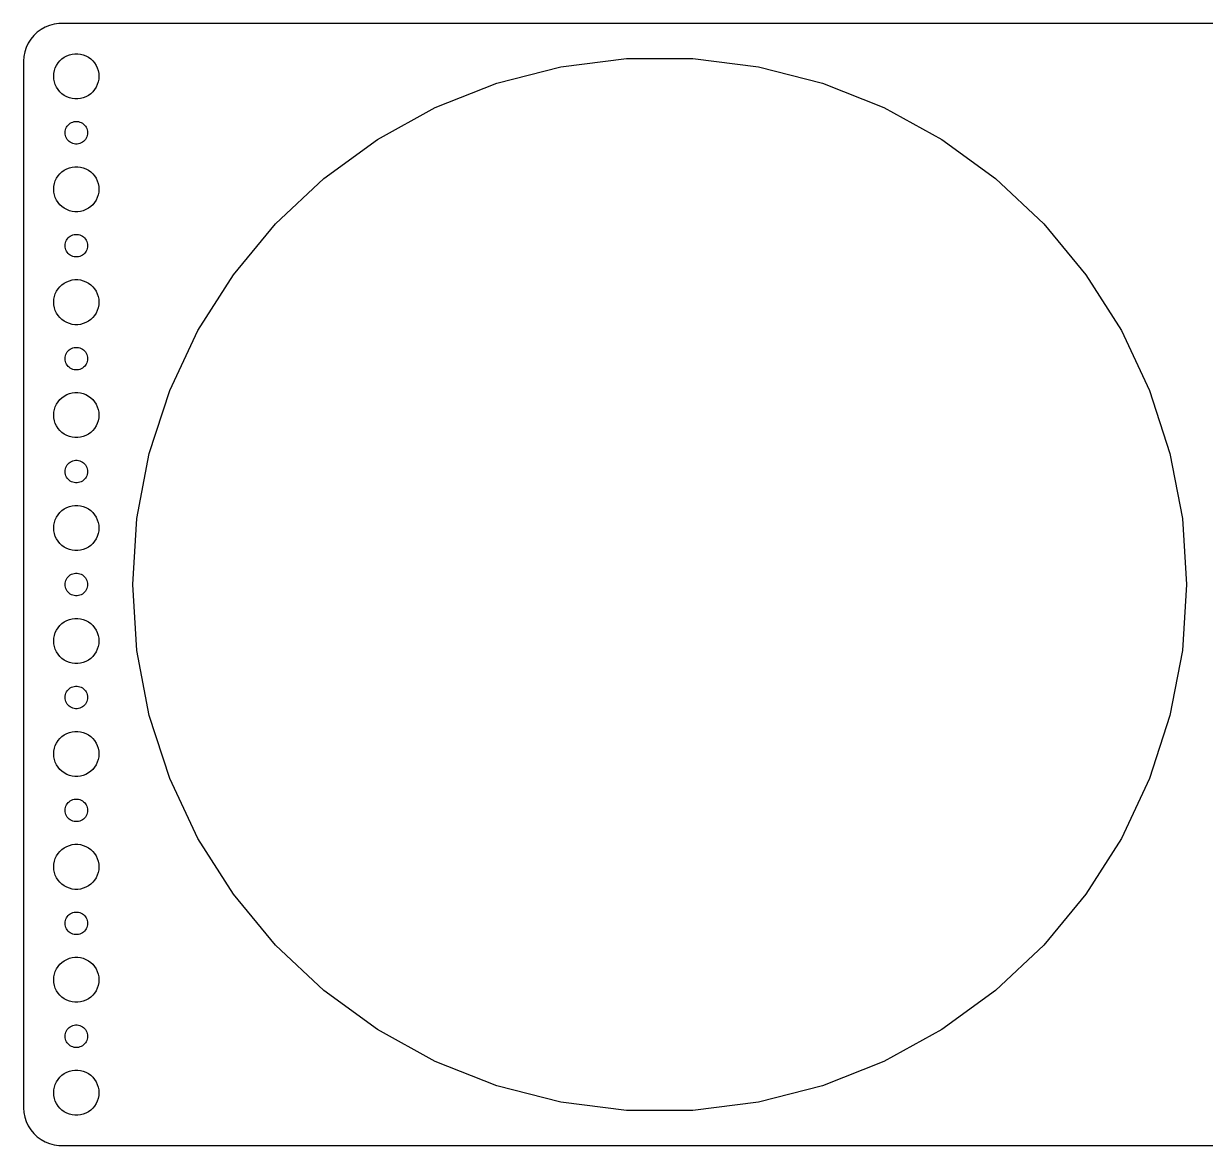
# Model space of a CAD drawing. Header units: metres. Extents: x -157 to 157, y -74 to 74.
# Drawn here: x -157 to 0, y -74.5 to 74.5 of the extents above; entities that cross this region are included whole.
import ezdxf

# ---------------------------------------------------------------- set-up
doc = ezdxf.new("R2010")
doc.units = ezdxf.units.M

msp = doc.modelspace()

# ---------------------------------------------------------------- linework, layer by layer
for p, q in [((-154.129, 74.0241), (-154.679, 73.7216)), ((-153.545, 74.2553), (-154.129, 74.0241)), ((-152.937, 74.4114), (-153.545, 74.2553)), ((-152.314, 74.4901), (-152.937, 74.4114)), ((152.314, 74.4901), (-152.314, 74.4901)), ((-156.045, 72.4389), (-156.382, 71.9088)), ((-155.645, 72.9227), (-156.045, 72.4389)), ((-155.187, 73.3526), (-155.645, 72.9227)), ((-154.679, 73.7216), (-155.187, 73.3526)), ((-156.843, 70.7434), (-156.961, 70.1267)), ((-156.649, 71.3406), (-156.843, 70.7434)), ((-156.382, 71.9088), (-156.649, 71.3406)), ((-156.961, 70.1267), (-157, 69.5)), ((-157, 69.5), (-157, -69.5)), ((-152.629, 68.9453), (-152.427, 69.2634)), ((-152.427, 69.2634), (-152.187, 69.5536)), ((-152.187, 69.5536), (-151.912, 69.8115)), ((-151.912, 69.8115), (-151.607, 70.033)), ((-151.607, 70.033), (-151.277, 70.2145)), ((-151.277, 70.2145), (-150.927, 70.3532)), ((-150.927, 70.3532), (-150.562, 70.4469)), ((-150.562, 70.4469), (-150.188, 70.4941)), ((-150.188, 70.4941), (-149.812, 70.4941)), ((-149.812, 70.4941), (-149.438, 70.4469)), ((-149.438, 70.4469), (-149.073, 70.3532)), ((-149.073, 70.3532), (-148.723, 70.2145)), ((-148.723, 70.2145), (-148.393, 70.033)), ((-148.393, 70.033), (-148.088, 69.8115)), ((-148.088, 69.8115), (-147.813, 69.5536)), ((-147.813, 69.5536), (-147.573, 69.2634)), ((-147.573, 69.2634), (-147.371, 68.9453)), ((-85.6167, 68.7601), (-76.8953, 69.8619)), ((-76.8953, 69.8619), (-68.1047, 69.8619)), ((-68.1047, 69.8619), (-59.3833, 68.7601)), ((-153, 67.5), (-152.976, 67.876)), ((-152.976, 67.876), (-152.906, 68.2461)), ((-152.906, 68.2461), (-152.789, 68.6044)), ((-152.789, 68.6044), (-152.629, 68.9453)), ((-147.371, 68.9453), (-147.211, 68.6044)), ((-147.211, 68.6044), (-147.094, 68.2461)), ((-147.094, 68.2461), (-147.024, 67.876)), ((-147.024, 67.876), (-147, 67.5)), ((-94.1312, 66.574), (-85.6167, 68.7601)), ((-59.3833, 68.7601), (-50.8688, 66.574)), ((-152.976, 67.124), (-153, 67.5)), ((-152.906, 66.7539), (-152.976, 67.124)), ((-152.789, 66.3956), (-152.906, 66.7539)), ((-152.629, 66.0547), (-152.789, 66.3956)), ((-152.427, 65.7366), (-152.629, 66.0547)), ((-147.371, 66.0547), (-147.573, 65.7366)), ((-147.211, 66.3956), (-147.371, 66.0547)), ((-147.094, 66.7539), (-147.211, 66.3956)), ((-147.024, 67.124), (-147.094, 66.7539)), ((-147, 67.5), (-147.024, 67.124)), ((-102.305, 63.3379), (-94.1312, 66.574)), ((-50.8688, 66.574), (-42.6954, 63.3379)), ((-152.187, 65.4464), (-152.427, 65.7366)), ((-151.912, 65.1885), (-152.187, 65.4464)), ((-151.607, 64.967), (-151.912, 65.1885)), ((-151.277, 64.7855), (-151.607, 64.967)), ((-150.927, 64.6468), (-151.277, 64.7855)), ((-150.562, 64.5531), (-150.927, 64.6468)), ((-150.188, 64.5059), (-150.562, 64.5531)), ((-149.812, 64.5059), (-150.188, 64.5059)), ((-149.438, 64.5531), (-149.812, 64.5059)), ((-149.073, 64.6468), (-149.438, 64.5531)), ((-148.723, 64.7855), (-149.073, 64.6468)), ((-148.393, 64.967), (-148.723, 64.7855)), ((-148.088, 65.1885), (-148.393, 64.967)), ((-147.813, 65.4464), (-148.088, 65.1885)), ((-147.573, 65.7366), (-147.813, 65.4464)), ((-110.008, 59.103), (-102.305, 63.3379)), ((-42.6954, 63.3379), (-34.9921, 59.103)), ((-150.956, 61.1558), (-150.804, 61.2665)), ((-150.804, 61.2665), (-150.639, 61.3572)), ((-150.639, 61.3572), (-150.464, 61.4266)), ((-150.464, 61.4266), (-150.281, 61.4734)), ((-150.281, 61.4734), (-150.094, 61.497)), ((-150.094, 61.497), (-149.906, 61.497)), ((-149.906, 61.497), (-149.719, 61.4734)), ((-149.719, 61.4734), (-149.536, 61.4266)), ((-149.536, 61.4266), (-149.361, 61.3572)), ((-149.361, 61.3572), (-149.196, 61.2665)), ((-149.196, 61.2665), (-149.044, 61.1558)), ((-151.5, 60), (-151.488, 60.188)), ((-151.488, 59.812), (-151.5, 60)), ((-151.488, 60.188), (-151.453, 60.373)), ((-151.453, 59.627), (-151.488, 59.812)), ((-151.453, 60.373), (-151.395, 60.5522)), ((-151.395, 60.5522), (-151.314, 60.7226)), ((-151.314, 60.7226), (-151.214, 60.8817)), ((-151.214, 60.8817), (-151.093, 61.0268)), ((-151.093, 61.0268), (-150.956, 61.1558)), ((-149.044, 61.1558), (-148.907, 61.0268)), ((-148.907, 61.0268), (-148.786, 60.8817)), ((-148.786, 60.8817), (-148.686, 60.7226)), ((-148.686, 60.7226), (-148.605, 60.5522)), ((-148.605, 60.5522), (-148.547, 60.373)), ((-148.547, 60.373), (-148.512, 60.188)), ((-148.512, 59.812), (-148.547, 59.627)), ((-148.512, 60.188), (-148.5, 60)), ((-148.5, 60), (-148.512, 59.812)), ((-151.395, 59.4478), (-151.453, 59.627)), ((-151.314, 59.2774), (-151.395, 59.4478)), ((-151.214, 59.1183), (-151.314, 59.2774)), ((-151.093, 58.9732), (-151.214, 59.1183)), ((-150.956, 58.8442), (-151.093, 58.9732)), ((-150.804, 58.7335), (-150.956, 58.8442)), ((-150.639, 58.6428), (-150.804, 58.7335)), ((-150.464, 58.5734), (-150.639, 58.6428)), ((-150.281, 58.5266), (-150.464, 58.5734)), ((-150.094, 58.503), (-150.281, 58.5266)), ((-149.906, 58.503), (-150.094, 58.503)), ((-149.719, 58.5266), (-149.906, 58.503)), ((-149.536, 58.5734), (-149.719, 58.5266)), ((-149.361, 58.6428), (-149.536, 58.5734)), ((-149.196, 58.7335), (-149.361, 58.6428)), ((-149.044, 58.8442), (-149.196, 58.7335)), ((-148.907, 58.9732), (-149.044, 58.8442)), ((-148.786, 59.1183), (-148.907, 58.9732)), ((-148.686, 59.2774), (-148.786, 59.1183)), ((-148.605, 59.4478), (-148.686, 59.2774)), ((-148.547, 59.627), (-148.605, 59.4478)), ((-117.12, 53.9359), (-110.008, 59.103)), ((-34.9921, 59.103), (-27.8803, 53.9359)), ((-151.912, 54.8115), (-151.607, 55.033)), ((-151.607, 55.033), (-151.277, 55.2145)), ((-151.277, 55.2145), (-150.927, 55.3532)), ((-150.927, 55.3532), (-150.562, 55.4469)), ((-150.562, 55.4469), (-150.188, 55.4941)), ((-150.188, 55.4941), (-149.812, 55.4941)), ((-149.812, 55.4941), (-149.438, 55.4469)), ((-149.438, 55.4469), (-149.073, 55.3532)), ((-149.073, 55.3532), (-148.723, 55.2145)), ((-148.723, 55.2145), (-148.393, 55.033)), ((-148.393, 55.033), (-148.088, 54.8115)), ((-152.906, 53.2461), (-152.789, 53.6044)), ((-152.789, 53.6044), (-152.629, 53.9453)), ((-152.629, 53.9453), (-152.427, 54.2634)), ((-152.427, 54.2634), (-152.187, 54.5536)), ((-152.187, 54.5536), (-151.912, 54.8115)), ((-148.088, 54.8115), (-147.813, 54.5536)), ((-147.813, 54.5536), (-147.573, 54.2634)), ((-147.573, 54.2634), (-147.371, 53.9453)), ((-147.371, 53.9453), (-147.211, 53.6044)), ((-147.211, 53.6044), (-147.094, 53.2461)), ((-123.528, 47.9183), (-117.12, 53.9359)), ((-27.8803, 53.9359), (-21.4722, 47.9183)), ((-153, 52.5), (-152.976, 52.876)), ((-152.976, 52.124), (-153, 52.5)), ((-152.976, 52.876), (-152.906, 53.2461)), ((-152.906, 51.7539), (-152.976, 52.124)), ((-147.094, 53.2461), (-147.024, 52.876)), ((-147.024, 52.124), (-147.094, 51.7539)), ((-147.024, 52.876), (-147, 52.5)), ((-147, 52.5), (-147.024, 52.124)), ((-152.789, 51.3956), (-152.906, 51.7539)), ((-152.629, 51.0547), (-152.789, 51.3956)), ((-152.427, 50.7366), (-152.629, 51.0547)), ((-152.187, 50.4464), (-152.427, 50.7366)), ((-151.912, 50.1885), (-152.187, 50.4464)), ((-147.813, 50.4464), (-148.088, 50.1885)), ((-147.573, 50.7366), (-147.813, 50.4464)), ((-147.371, 51.0547), (-147.573, 50.7366)), ((-147.211, 51.3956), (-147.371, 51.0547)), ((-147.094, 51.7539), (-147.211, 51.3956)), ((-151.607, 49.967), (-151.912, 50.1885)), ((-151.277, 49.7855), (-151.607, 49.967)), ((-150.927, 49.6468), (-151.277, 49.7855)), ((-150.562, 49.5531), (-150.927, 49.6468)), ((-150.188, 49.5059), (-150.562, 49.5531)), ((-149.812, 49.5059), (-150.188, 49.5059)), ((-149.438, 49.5531), (-149.812, 49.5059)), ((-149.073, 49.6468), (-149.438, 49.5531)), ((-148.723, 49.7855), (-149.073, 49.6468)), ((-148.393, 49.967), (-148.723, 49.7855)), ((-148.088, 50.1885), (-148.393, 49.967)), ((-129.131, 41.145), (-123.528, 47.9183)), ((-21.4722, 47.9183), (-15.8688, 41.145)), ((-151.453, 45.373), (-151.395, 45.5522)), ((-151.395, 45.5522), (-151.314, 45.7226)), ((-151.314, 45.7226), (-151.214, 45.8817)), ((-151.214, 45.8817), (-151.093, 46.0268)), ((-151.093, 46.0268), (-150.956, 46.1558)), ((-150.956, 46.1558), (-150.804, 46.2665)), ((-150.804, 46.2665), (-150.639, 46.3572)), ((-150.639, 46.3572), (-150.464, 46.4266)), ((-150.464, 46.4266), (-150.281, 46.4734)), ((-150.281, 46.4734), (-150.094, 46.497)), ((-150.094, 46.497), (-149.906, 46.497)), ((-149.906, 46.497), (-149.719, 46.4734)), ((-149.719, 46.4734), (-149.536, 46.4266)), ((-149.536, 46.4266), (-149.361, 46.3572)), ((-149.361, 46.3572), (-149.196, 46.2665)), ((-149.196, 46.2665), (-149.044, 46.1558)), ((-149.044, 46.1558), (-148.907, 46.0268)), ((-148.907, 46.0268), (-148.786, 45.8817)), ((-148.786, 45.8817), (-148.686, 45.7226)), ((-148.686, 45.7226), (-148.605, 45.5522)), ((-148.605, 45.5522), (-148.547, 45.373)), ((-151.5, 45), (-151.488, 45.188)), ((-151.488, 44.812), (-151.5, 45)), ((-151.488, 45.188), (-151.453, 45.373)), ((-151.453, 44.627), (-151.488, 44.812)), ((-151.395, 44.4478), (-151.453, 44.627)), ((-151.314, 44.2774), (-151.395, 44.4478)), ((-151.214, 44.1183), (-151.314, 44.2774)), ((-151.093, 43.9732), (-151.214, 44.1183)), ((-150.956, 43.8442), (-151.093, 43.9732)), ((-148.907, 43.9732), (-149.044, 43.8442)), ((-148.786, 44.1183), (-148.907, 43.9732)), ((-148.686, 44.2774), (-148.786, 44.1183)), ((-148.605, 44.4478), (-148.686, 44.2774)), ((-148.547, 44.627), (-148.605, 44.4478)), ((-148.547, 45.373), (-148.512, 45.188)), ((-148.512, 44.812), (-148.547, 44.627)), ((-148.512, 45.188), (-148.5, 45)), ((-148.5, 45), (-148.512, 44.812)), ((-150.804, 43.7335), (-150.956, 43.8442)), ((-150.639, 43.6428), (-150.804, 43.7335)), ((-150.464, 43.5734), (-150.639, 43.6428)), ((-150.281, 43.5266), (-150.464, 43.5734)), ((-150.094, 43.503), (-150.281, 43.5266)), ((-149.906, 43.503), (-150.094, 43.503)), ((-149.719, 43.5266), (-149.906, 43.503)), ((-149.536, 43.5734), (-149.719, 43.5266)), ((-149.361, 43.6428), (-149.536, 43.5734)), ((-149.196, 43.7335), (-149.361, 43.6428)), ((-149.044, 43.8442), (-149.196, 43.7335)), ((-133.841, 33.7227), (-129.131, 41.145)), ((-15.8688, 41.145), (-11.1585, 33.7227)), ((-152.629, 38.9453), (-152.427, 39.2634)), ((-152.427, 39.2634), (-152.187, 39.5536)), ((-152.187, 39.5536), (-151.912, 39.8115)), ((-151.912, 39.8115), (-151.607, 40.033)), ((-151.607, 40.033), (-151.277, 40.2145)), ((-151.277, 40.2145), (-150.927, 40.3532)), ((-150.927, 40.3532), (-150.562, 40.4469)), ((-150.562, 40.4469), (-150.188, 40.4941)), ((-150.188, 40.4941), (-149.812, 40.4941)), ((-149.812, 40.4941), (-149.438, 40.4469)), ((-149.438, 40.4469), (-149.073, 40.3532)), ((-149.073, 40.3532), (-148.723, 40.2145)), ((-148.723, 40.2145), (-148.393, 40.033)), ((-148.393, 40.033), (-148.088, 39.8115)), ((-148.088, 39.8115), (-147.813, 39.5536)), ((-147.813, 39.5536), (-147.573, 39.2634)), ((-147.573, 39.2634), (-147.371, 38.9453)), ((-153, 37.5), (-152.976, 37.876)), ((-152.976, 37.876), (-152.906, 38.2461)), ((-152.906, 38.2461), (-152.789, 38.6044)), ((-152.789, 38.6044), (-152.629, 38.9453)), ((-147.371, 38.9453), (-147.211, 38.6044)), ((-147.211, 38.6044), (-147.094, 38.2461)), ((-147.094, 38.2461), (-147.024, 37.876)), ((-147.024, 37.876), (-147, 37.5)), ((-152.976, 37.124), (-153, 37.5)), ((-152.906, 36.7539), (-152.976, 37.124)), ((-152.789, 36.3956), (-152.906, 36.7539)), ((-152.629, 36.0547), (-152.789, 36.3956)), ((-147.211, 36.3956), (-147.371, 36.0547)), ((-147.094, 36.7539), (-147.211, 36.3956)), ((-147.024, 37.124), (-147.094, 36.7539)), ((-147, 37.5), (-147.024, 37.124)), ((-152.427, 35.7366), (-152.629, 36.0547)), ((-152.187, 35.4464), (-152.427, 35.7366)), ((-151.912, 35.1885), (-152.187, 35.4464)), ((-151.607, 34.967), (-151.912, 35.1885)), ((-151.277, 34.7855), (-151.607, 34.967)), ((-150.927, 34.6468), (-151.277, 34.7855)), ((-150.562, 34.5531), (-150.927, 34.6468)), ((-150.188, 34.5059), (-150.562, 34.5531)), ((-149.438, 34.5531), (-149.812, 34.5059)), ((-149.073, 34.6468), (-149.438, 34.5531)), ((-148.723, 34.7855), (-149.073, 34.6468)), ((-148.393, 34.967), (-148.723, 34.7855)), ((-148.088, 35.1885), (-148.393, 34.967)), ((-147.813, 35.4464), (-148.088, 35.1885)), ((-147.573, 35.7366), (-147.813, 35.4464)), ((-147.371, 36.0547), (-147.573, 35.7366)), ((-149.812, 34.5059), (-150.188, 34.5059)), ((-137.584, 25.7687), (-133.841, 33.7227)), ((-11.1585, 33.7227), (-7.41563, 25.7687)), ((-150.639, 31.3572), (-150.464, 31.4266)), ((-150.464, 31.4266), (-150.281, 31.4734)), ((-150.281, 31.4734), (-150.094, 31.497)), ((-150.094, 31.497), (-149.906, 31.497)), ((-149.906, 31.497), (-149.719, 31.4734)), ((-149.719, 31.4734), (-149.536, 31.4266)), ((-149.536, 31.4266), (-149.361, 31.3572)), ((-151.5, 30), (-151.488, 30.188)), ((-151.488, 29.812), (-151.5, 30)), ((-151.488, 30.188), (-151.453, 30.373)), ((-151.453, 30.373), (-151.395, 30.5522)), ((-151.395, 30.5522), (-151.314, 30.7226)), ((-151.314, 30.7226), (-151.214, 30.8817)), ((-151.214, 30.8817), (-151.093, 31.0268)), ((-151.093, 31.0268), (-150.956, 31.1558)), ((-150.956, 31.1558), (-150.804, 31.2665)), ((-150.804, 31.2665), (-150.639, 31.3572)), ((-149.361, 31.3572), (-149.196, 31.2665)), ((-149.196, 31.2665), (-149.044, 31.1558)), ((-149.044, 31.1558), (-148.907, 31.0268)), ((-148.907, 31.0268), (-148.786, 30.8817)), ((-148.786, 30.8817), (-148.686, 30.7226)), ((-148.686, 30.7226), (-148.605, 30.5522)), ((-148.605, 30.5522), (-148.547, 30.373)), ((-148.547, 30.373), (-148.512, 30.188)), ((-148.512, 30.188), (-148.5, 30)), ((-148.5, 30), (-148.512, 29.812)), ((-151.453, 29.627), (-151.488, 29.812)), ((-151.395, 29.4478), (-151.453, 29.627)), ((-151.314, 29.2774), (-151.395, 29.4478)), ((-151.214, 29.1183), (-151.314, 29.2774)), ((-151.093, 28.9732), (-151.214, 29.1183)), ((-150.956, 28.8442), (-151.093, 28.9732)), ((-150.804, 28.7335), (-150.956, 28.8442)), ((-150.639, 28.6427), (-150.804, 28.7335)), ((-150.464, 28.5734), (-150.639, 28.6427)), ((-150.281, 28.5266), (-150.464, 28.5734)), ((-150.094, 28.503), (-150.281, 28.5266)), ((-149.906, 28.503), (-150.094, 28.503)), ((-149.719, 28.5266), (-149.906, 28.503)), ((-149.536, 28.5734), (-149.719, 28.5266)), ((-149.361, 28.6427), (-149.536, 28.5734)), ((-149.196, 28.7335), (-149.361, 28.6427)), ((-149.044, 28.8442), (-149.196, 28.7335)), ((-148.907, 28.9732), (-149.044, 28.8442)), ((-148.786, 29.1183), (-148.907, 28.9732)), ((-148.686, 29.2774), (-148.786, 29.1183)), ((-148.605, 29.4478), (-148.686, 29.2774)), ((-148.547, 29.627), (-148.605, 29.4478)), ((-148.512, 29.812), (-148.547, 29.627)), ((-151.607, 25.033), (-151.277, 25.2145)), ((-151.277, 25.2145), (-150.927, 25.3532)), ((-150.927, 25.3532), (-150.562, 25.4469)), ((-150.562, 25.4469), (-150.188, 25.4941)), ((-150.188, 25.4941), (-149.812, 25.4941)), ((-149.812, 25.4941), (-149.438, 25.4469)), ((-149.438, 25.4469), (-149.073, 25.3532)), ((-149.073, 25.3532), (-148.723, 25.2145)), ((-148.723, 25.2145), (-148.393, 25.033)), ((-140.301, 17.4083), (-137.584, 25.7687)), ((-7.41563, 25.7687), (-4.69917, 17.4083)), ((-152.906, 23.2461), (-152.789, 23.6044)), ((-152.789, 23.6044), (-152.629, 23.9453)), ((-152.629, 23.9453), (-152.427, 24.2634)), ((-152.427, 24.2634), (-152.187, 24.5536)), ((-152.187, 24.5536), (-151.912, 24.8115)), ((-151.912, 24.8115), (-151.607, 25.033)), ((-148.393, 25.033), (-148.088, 24.8115)), ((-148.088, 24.8115), (-147.813, 24.5536)), ((-147.813, 24.5536), (-147.573, 24.2634)), ((-147.573, 24.2634), (-147.371, 23.9453)), ((-147.371, 23.9453), (-147.211, 23.6044)), ((-147.211, 23.6044), (-147.094, 23.2461)), ((-153, 22.5), (-152.976, 22.876)), ((-152.976, 22.124), (-153, 22.5)), ((-152.976, 22.876), (-152.906, 23.2461)), ((-152.906, 21.7539), (-152.976, 22.124)), ((-147.094, 23.2461), (-147.024, 22.876)), ((-147.024, 22.124), (-147.094, 21.7539)), ((-147.024, 22.876), (-147, 22.5)), ((-147, 22.5), (-147.024, 22.124)), ((-152.789, 21.3956), (-152.906, 21.7539)), ((-152.629, 21.0547), (-152.789, 21.3956)), ((-152.427, 20.7366), (-152.629, 21.0547)), ((-152.187, 20.4464), (-152.427, 20.7366)), ((-151.912, 20.1884), (-152.187, 20.4464)), ((-147.813, 20.4464), (-148.088, 20.1884)), ((-147.573, 20.7366), (-147.813, 20.4464)), ((-147.371, 21.0547), (-147.573, 20.7366)), ((-147.211, 21.3956), (-147.371, 21.0547)), ((-147.094, 21.7539), (-147.211, 21.3956)), ((-151.607, 19.967), (-151.912, 20.1884)), ((-151.277, 19.7855), (-151.607, 19.967)), ((-150.927, 19.6468), (-151.277, 19.7855)), ((-150.562, 19.5531), (-150.927, 19.6468)), ((-150.188, 19.5059), (-150.562, 19.5531)), ((-149.812, 19.5059), (-150.188, 19.5059)), ((-149.438, 19.5531), (-149.812, 19.5059)), ((-149.073, 19.6468), (-149.438, 19.5531)), ((-148.723, 19.7855), (-149.073, 19.6468)), ((-148.393, 19.967), (-148.723, 19.7855)), ((-148.088, 20.1884), (-148.393, 19.967)), ((-141.948, 8.77332), (-140.301, 17.4083)), ((-4.69917, 17.4083), (-3.05196, 8.77332)), ((-151.395, 15.5522), (-151.314, 15.7226)), ((-151.314, 15.7226), (-151.214, 15.8817)), ((-151.214, 15.8817), (-151.093, 16.0268)), ((-151.093, 16.0268), (-150.956, 16.1558)), ((-150.956, 16.1558), (-150.804, 16.2665)), ((-150.804, 16.2665), (-150.639, 16.3572)), ((-150.639, 16.3572), (-150.464, 16.4266)), ((-150.464, 16.4266), (-150.281, 16.4734)), ((-150.281, 16.4734), (-150.094, 16.497)), ((-150.094, 16.497), (-149.906, 16.497)), ((-149.906, 16.497), (-149.719, 16.4734)), ((-149.719, 16.4734), (-149.536, 16.4266)), ((-149.536, 16.4266), (-149.361, 16.3572)), ((-149.361, 16.3572), (-149.196, 16.2665)), ((-149.196, 16.2665), (-149.044, 16.1558)), ((-149.044, 16.1558), (-148.907, 16.0268)), ((-148.907, 16.0268), (-148.786, 15.8817)), ((-148.786, 15.8817), (-148.686, 15.7226)), ((-148.686, 15.7226), (-148.605, 15.5522)), ((-151.5, 15), (-151.488, 15.188)), ((-151.488, 14.812), (-151.5, 15)), ((-151.488, 15.188), (-151.453, 15.373)), ((-151.453, 14.627), (-151.488, 14.812)), ((-151.453, 15.373), (-151.395, 15.5522)), ((-151.395, 14.4478), (-151.453, 14.627)), ((-151.314, 14.2774), (-151.395, 14.4478)), ((-151.214, 14.1183), (-151.314, 14.2774)), ((-148.686, 14.2774), (-148.786, 14.1183)), ((-148.605, 14.4478), (-148.686, 14.2774)), ((-148.605, 15.5522), (-148.547, 15.373)), ((-148.547, 14.627), (-148.605, 14.4478)), ((-148.547, 15.373), (-148.512, 15.188)), ((-148.512, 14.812), (-148.547, 14.627)), ((-148.512, 15.188), (-148.5, 15)), ((-148.5, 15), (-148.512, 14.812)), ((-151.093, 13.9732), (-151.214, 14.1183)), ((-150.956, 13.8442), (-151.093, 13.9732)), ((-150.804, 13.7335), (-150.956, 13.8442)), ((-150.639, 13.6427), (-150.804, 13.7335)), ((-150.464, 13.5734), (-150.639, 13.6427)), ((-150.281, 13.5266), (-150.464, 13.5734)), ((-150.094, 13.5029), (-150.281, 13.5266)), ((-149.906, 13.5029), (-150.094, 13.5029)), ((-149.719, 13.5266), (-149.906, 13.5029)), ((-149.536, 13.5734), (-149.719, 13.5266)), ((-149.361, 13.6427), (-149.536, 13.5734)), ((-149.196, 13.7335), (-149.361, 13.6427)), ((-149.044, 13.8442), (-149.196, 13.7335)), ((-148.907, 13.9732), (-149.044, 13.8442)), ((-148.786, 14.1183), (-148.907, 13.9732)), ((-152.427, 9.26335), (-152.187, 9.55363)), ((-152.187, 9.55363), (-151.912, 9.81154)), ((-151.912, 9.81154), (-151.607, 10.033)), ((-151.607, 10.033), (-151.277, 10.2145)), ((-151.277, 10.2145), (-150.927, 10.3532)), ((-150.927, 10.3532), (-150.562, 10.4469)), ((-150.562, 10.4469), (-150.188, 10.4941)), ((-150.188, 10.4941), (-149.812, 10.4941)), ((-149.812, 10.4941), (-149.438, 10.4469)), ((-149.438, 10.4469), (-149.073, 10.3532)), ((-149.073, 10.3532), (-148.723, 10.2145)), ((-148.723, 10.2145), (-148.393, 10.033)), ((-148.393, 10.033), (-148.088, 9.81154)), ((-148.088, 9.81154), (-147.813, 9.55363)), ((-147.813, 9.55363), (-147.573, 9.26335)), ((-153, 7.5), (-152.976, 7.87599)), ((-152.976, 7.87599), (-152.906, 8.24606)), ((-152.906, 8.24606), (-152.789, 8.60437)), ((-152.789, 8.60437), (-152.629, 8.94525)), ((-152.629, 8.94525), (-152.427, 9.26335)), ((-147.573, 9.26335), (-147.371, 8.94525)), ((-147.371, 8.94525), (-147.211, 8.60437)), ((-147.211, 8.60437), (-147.094, 8.24606)), ((-147.094, 8.24606), (-147.024, 7.87599)), ((-147.024, 7.87599), (-147, 7.5)), ((-142.5, 0), (-141.948, 8.77332)), ((-3.05196, 8.77332), (-2.5, 0)), ((-152.976, 7.12399), (-153, 7.5)), ((-152.906, 6.75392), (-152.976, 7.12399)), ((-152.789, 6.39561), (-152.906, 6.75392)), ((-152.629, 6.05473), (-152.789, 6.39561)), ((-147.211, 6.39561), (-147.371, 6.05473)), ((-147.094, 6.75392), (-147.211, 6.39561)), ((-147.024, 7.12399), (-147.094, 6.75392)), ((-147, 7.5), (-147.024, 7.12399)), ((-152.427, 5.73663), (-152.629, 6.05473)), ((-152.187, 5.44635), (-152.427, 5.73663)), ((-151.912, 5.18845), (-152.187, 5.44635)), ((-151.607, 4.96701), (-151.912, 5.18845)), ((-151.277, 4.78551), (-151.607, 4.96701)), ((-150.927, 4.64682), (-151.277, 4.78551)), ((-148.723, 4.78551), (-149.073, 4.64682)), ((-148.393, 4.96701), (-148.723, 4.78551)), ((-148.088, 5.18845), (-148.393, 4.96701)), ((-147.813, 5.44635), (-148.088, 5.18845)), ((-147.573, 5.73663), (-147.813, 5.44635)), ((-147.371, 6.05473), (-147.573, 5.73663)), ((-150.562, 4.55313), (-150.927, 4.64682)), ((-150.188, 4.50591), (-150.562, 4.55313)), ((-149.812, 4.50591), (-150.188, 4.50591)), ((-149.438, 4.55313), (-149.812, 4.50591)), ((-149.073, 4.64682), (-149.438, 4.55313)), ((-151.5, 0), (-151.488, 0.18799)), ((-151.488, -0.18799), (-151.5, 0)), ((-151.488, 0.18799), (-151.453, 0.37303)), ((-151.453, 0.37303), (-151.395, 0.55219)), ((-151.395, 0.55219), (-151.314, 0.72263)), ((-151.314, 0.72263), (-151.214, 0.88167)), ((-151.214, 0.88167), (-151.093, 1.02681)), ((-151.093, 1.02681), (-150.956, 1.15576)), ((-150.956, 1.15576), (-150.804, 1.26648)), ((-150.804, 1.26648), (-150.639, 1.35724)), ((-150.639, 1.35724), (-150.464, 1.42657)), ((-150.464, 1.42657), (-150.281, 1.47342)), ((-150.281, 1.47342), (-150.094, 1.49704)), ((-150.094, 1.49704), (-149.906, 1.49704)), ((-149.906, 1.49704), (-149.719, 1.47342)), ((-149.719, 1.47342), (-149.536, 1.42657)), ((-149.536, 1.42657), (-149.361, 1.35724)), ((-149.361, 1.35724), (-149.196, 1.26648)), ((-149.196, 1.26648), (-149.044, 1.15576)), ((-149.044, 1.15576), (-148.907, 1.02681)), ((-148.907, 1.02681), (-148.786, 0.88167)), ((-148.786, 0.88167), (-148.686, 0.72263)), ((-148.686, 0.72263), (-148.605, 0.55219)), ((-148.605, 0.55219), (-148.547, 0.37303)), ((-148.547, 0.37303), (-148.512, 0.18799)), ((-148.512, 0.18799), (-148.5, 0)), ((-148.5, 0), (-148.512, -0.18799)), ((-141.948, -8.77332), (-142.5, 0)), ((-2.5, 0), (-3.05196, -8.77332)), ((-151.453, -0.37303), (-151.488, -0.18799)), ((-151.395, -0.55219), (-151.453, -0.37303)), ((-151.314, -0.72263), (-151.395, -0.55219)), ((-151.214, -0.88167), (-151.314, -0.72263)), ((-151.093, -1.02681), (-151.214, -0.88167)), ((-150.956, -1.15576), (-151.093, -1.02681)), ((-150.804, -1.26648), (-150.956, -1.15576)), ((-150.639, -1.35724), (-150.804, -1.26648)), ((-150.464, -1.42657), (-150.639, -1.35724)), ((-150.281, -1.47342), (-150.464, -1.42657)), ((-150.094, -1.49704), (-150.281, -1.47342)), ((-149.906, -1.49704), (-150.094, -1.49704)), ((-149.719, -1.47342), (-149.906, -1.49704)), ((-149.536, -1.42657), (-149.719, -1.47342)), ((-149.361, -1.35724), (-149.536, -1.42657)), ((-149.196, -1.26648), (-149.361, -1.35724)), ((-149.044, -1.15576), (-149.196, -1.26648)), ((-148.907, -1.02681), (-149.044, -1.15576)), ((-148.786, -0.88167), (-148.907, -1.02681)), ((-148.686, -0.72263), (-148.786, -0.88167)), ((-148.605, -0.55219), (-148.686, -0.72263)), ((-148.547, -0.37303), (-148.605, -0.55219)), ((-148.512, -0.18799), (-148.547, -0.37303)), ((-151.277, -4.78551), (-150.927, -4.64682)), ((-150.927, -4.64682), (-150.562, -4.55313)), ((-150.562, -4.55313), (-150.188, -4.50591)), ((-150.188, -4.50591), (-149.812, -4.50591)), ((-149.812, -4.50591), (-149.438, -4.55313)), ((-149.438, -4.55313), (-149.073, -4.64682)), ((-149.073, -4.64682), (-148.723, -4.78551)), ((-152.789, -6.39561), (-152.629, -6.05473)), ((-152.629, -6.05473), (-152.427, -5.73663)), ((-152.427, -5.73663), (-152.187, -5.44635)), ((-152.187, -5.44635), (-151.912, -5.18845)), ((-151.912, -5.18845), (-151.607, -4.96701)), ((-151.607, -4.96701), (-151.277, -4.78551)), ((-148.723, -4.78551), (-148.393, -4.96701)), ((-148.393, -4.96701), (-148.088, -5.18845)), ((-148.088, -5.18845), (-147.813, -5.44635)), ((-147.813, -5.44635), (-147.573, -5.73663)), ((-147.573, -5.73663), (-147.371, -6.05473)), ((-147.371, -6.05473), (-147.211, -6.39561)), ((-153, -7.5), (-152.976, -7.12399)), ((-152.976, -7.87599), (-153, -7.5)), ((-152.976, -7.12399), (-152.906, -6.75392)), ((-152.906, -6.75392), (-152.789, -6.39561)), ((-147.211, -6.39561), (-147.094, -6.75392)), ((-147.094, -6.75392), (-147.024, -7.12399)), ((-147.024, -7.12399), (-147, -7.5)), ((-147, -7.5), (-147.024, -7.87599)), ((-152.906, -8.24606), (-152.976, -7.87599)), ((-152.789, -8.60437), (-152.906, -8.24606)), ((-152.629, -8.94525), (-152.789, -8.60437)), ((-152.427, -9.26335), (-152.629, -8.94525)), ((-152.187, -9.55363), (-152.427, -9.26335)), ((-147.573, -9.26335), (-147.813, -9.55363)), ((-147.371, -8.94525), (-147.573, -9.26335)), ((-147.211, -8.60437), (-147.371, -8.94525)), ((-147.094, -8.24606), (-147.211, -8.60437)), ((-147.024, -7.87599), (-147.094, -8.24606)), ((-140.301, -17.4083), (-141.948, -8.77332)), ((-3.05196, -8.77332), (-4.69917, -17.4083)), ((-151.912, -9.81154), (-152.187, -9.55363)), ((-151.607, -10.033), (-151.912, -9.81154)), ((-151.277, -10.2145), (-151.607, -10.033)), ((-150.927, -10.3532), (-151.277, -10.2145)), ((-150.562, -10.4469), (-150.927, -10.3532)), ((-150.188, -10.4941), (-150.562, -10.4469)), ((-149.812, -10.4941), (-150.188, -10.4941)), ((-149.438, -10.4469), (-149.812, -10.4941)), ((-149.073, -10.3532), (-149.438, -10.4469)), ((-148.723, -10.2145), (-149.073, -10.3532)), ((-148.393, -10.033), (-148.723, -10.2145)), ((-148.088, -9.81154), (-148.393, -10.033)), ((-147.813, -9.55363), (-148.088, -9.81154)), ((-151.314, -14.2774), (-151.214, -14.1183)), ((-151.214, -14.1183), (-151.093, -13.9732)), ((-151.093, -13.9732), (-150.956, -13.8442)), ((-150.956, -13.8442), (-150.804, -13.7335)), ((-150.804, -13.7335), (-150.639, -13.6427)), ((-150.639, -13.6427), (-150.464, -13.5734)), ((-150.464, -13.5734), (-150.281, -13.5266)), ((-150.281, -13.5266), (-150.094, -13.5029)), ((-150.094, -13.5029), (-149.906, -13.5029)), ((-149.906, -13.5029), (-149.719, -13.5266)), ((-149.719, -13.5266), (-149.536, -13.5734)), ((-149.536, -13.5734), (-149.361, -13.6427)), ((-149.361, -13.6427), (-149.196, -13.7335)), ((-149.196, -13.7335), (-149.044, -13.8442)), ((-149.044, -13.8442), (-148.907, -13.9732)), ((-148.907, -13.9732), (-148.786, -14.1183)), ((-148.786, -14.1183), (-148.686, -14.2774)), ((-151.5, -15), (-151.488, -14.812)), ((-151.488, -15.188), (-151.5, -15)), ((-151.488, -14.812), (-151.453, -14.627)), ((-151.453, -15.373), (-151.488, -15.188)), ((-151.453, -14.627), (-151.395, -14.4478)), ((-151.395, -15.5522), (-151.453, -15.373)), ((-151.395, -14.4478), (-151.314, -14.2774)), ((-151.314, -15.7226), (-151.395, -15.5522)), ((-148.686, -14.2774), (-148.605, -14.4478)), ((-148.605, -15.5522), (-148.686, -15.7226)), ((-148.605, -14.4478), (-148.547, -14.627)), ((-148.547, -15.373), (-148.605, -15.5522)), ((-148.547, -14.627), (-148.512, -14.812)), ((-148.512, -15.188), (-148.547, -15.373)), ((-148.512, -14.812), (-148.5, -15)), ((-148.5, -15), (-148.512, -15.188)), ((-151.214, -15.8817), (-151.314, -15.7226)), ((-151.093, -16.0268), (-151.214, -15.8817)), ((-150.956, -16.1558), (-151.093, -16.0268)), ((-150.804, -16.2665), (-150.956, -16.1558)), ((-150.639, -16.3572), (-150.804, -16.2665)), ((-150.464, -16.4266), (-150.639, -16.3572)), ((-150.281, -16.4734), (-150.464, -16.4266)), ((-150.094, -16.497), (-150.281, -16.4734)), ((-149.906, -16.497), (-150.094, -16.497)), ((-149.719, -16.4734), (-149.906, -16.497)), ((-149.536, -16.4266), (-149.719, -16.4734)), ((-149.361, -16.3572), (-149.536, -16.4266)), ((-149.196, -16.2665), (-149.361, -16.3572)), ((-149.044, -16.1558), (-149.196, -16.2665)), ((-148.907, -16.0268), (-149.044, -16.1558)), ((-148.786, -15.8817), (-148.907, -16.0268)), ((-148.686, -15.7226), (-148.786, -15.8817)), ((-137.584, -25.7687), (-140.301, -17.4083)), ((-4.69917, -17.4083), (-7.41563, -25.7687)), ((-152.187, -20.4464), (-151.912, -20.1884)), ((-151.912, -20.1884), (-151.607, -19.967)), ((-151.607, -19.967), (-151.277, -19.7855)), ((-151.277, -19.7855), (-150.927, -19.6468)), ((-150.927, -19.6468), (-150.562, -19.5531)), ((-150.562, -19.5531), (-150.188, -19.5059)), ((-150.188, -19.5059), (-149.812, -19.5059)), ((-149.812, -19.5059), (-149.438, -19.5531)), ((-149.438, -19.5531), (-149.073, -19.6468)), ((-149.073, -19.6468), (-148.723, -19.7855)), ((-148.723, -19.7855), (-148.393, -19.967)), ((-148.393, -19.967), (-148.088, -20.1884)), ((-148.088, -20.1884), (-147.813, -20.4464)), ((-152.976, -22.124), (-152.906, -21.7539)), ((-152.906, -21.7539), (-152.789, -21.3956)), ((-152.789, -21.3956), (-152.629, -21.0547)), ((-152.629, -21.0547), (-152.427, -20.7366)), ((-152.427, -20.7366), (-152.187, -20.4464)), ((-147.813, -20.4464), (-147.573, -20.7366)), ((-147.573, -20.7366), (-147.371, -21.0547)), ((-147.371, -21.0547), (-147.211, -21.3956)), ((-147.211, -21.3956), (-147.094, -21.7539)), ((-147.094, -21.7539), (-147.024, -22.124)), ((-153, -22.5), (-152.976, -22.124)), ((-152.976, -22.876), (-153, -22.5)), ((-152.906, -23.2461), (-152.976, -22.876)), ((-152.789, -23.6044), (-152.906, -23.2461)), ((-147.094, -23.2461), (-147.211, -23.6044)), ((-147.024, -22.876), (-147.094, -23.2461)), ((-147.024, -22.124), (-147, -22.5)), ((-147, -22.5), (-147.024, -22.876)), ((-152.629, -23.9453), (-152.789, -23.6044)), ((-152.427, -24.2634), (-152.629, -23.9453)), ((-152.187, -24.5536), (-152.427, -24.2634)), ((-151.912, -24.8115), (-152.187, -24.5536)), ((-151.607, -25.033), (-151.912, -24.8115)), ((-151.277, -25.2145), (-151.607, -25.033)), ((-148.393, -25.033), (-148.723, -25.2145)), ((-148.088, -24.8115), (-148.393, -25.033)), ((-147.813, -24.5536), (-148.088, -24.8115)), ((-147.573, -24.2634), (-147.813, -24.5536)), ((-147.371, -23.9453), (-147.573, -24.2634)), ((-147.211, -23.6044), (-147.371, -23.9453)), ((-150.927, -25.3532), (-151.277, -25.2145)), ((-150.562, -25.4469), (-150.927, -25.3532)), ((-150.188, -25.4941), (-150.562, -25.4469)), ((-149.812, -25.4941), (-150.188, -25.4941)), ((-149.438, -25.4469), (-149.812, -25.4941)), ((-149.073, -25.3532), (-149.438, -25.4469)), ((-148.723, -25.2145), (-149.073, -25.3532)), ((-133.841, -33.7227), (-137.584, -25.7687)), ((-7.41563, -25.7687), (-11.1585, -33.7227)), ((-151.5, -30), (-151.488, -29.812)), ((-151.488, -29.812), (-151.453, -29.627)), ((-151.453, -29.627), (-151.395, -29.4478)), ((-151.395, -29.4478), (-151.314, -29.2774)), ((-151.314, -29.2774), (-151.214, -29.1183)), ((-151.214, -29.1183), (-151.093, -28.9732)), ((-151.093, -28.9732), (-150.956, -28.8442)), ((-150.956, -28.8442), (-150.804, -28.7335)), ((-150.804, -28.7335), (-150.639, -28.6427)), ((-150.639, -28.6427), (-150.464, -28.5734)), ((-150.464, -28.5734), (-150.281, -28.5266)), ((-150.281, -28.5266), (-150.094, -28.503)), ((-150.094, -28.503), (-149.906, -28.503)), ((-149.906, -28.503), (-149.719, -28.5266)), ((-149.719, -28.5266), (-149.536, -28.5734)), ((-149.536, -28.5734), (-149.361, -28.6427)), ((-149.361, -28.6427), (-149.196, -28.7335)), ((-149.196, -28.7335), (-149.044, -28.8442)), ((-149.044, -28.8442), (-148.907, -28.9732)), ((-148.907, -28.9732), (-148.786, -29.1183)), ((-148.786, -29.1183), (-148.686, -29.2774)), ((-148.686, -29.2774), (-148.605, -29.4478)), ((-148.605, -29.4478), (-148.547, -29.627)), ((-148.547, -29.627), (-148.512, -29.812)), ((-148.512, -29.812), (-148.5, -30)), ((-151.488, -30.188), (-151.5, -30)), ((-151.453, -30.373), (-151.488, -30.188)), ((-151.395, -30.5522), (-151.453, -30.373)), ((-151.314, -30.7226), (-151.395, -30.5522)), ((-151.214, -30.8817), (-151.314, -30.7226)), ((-151.093, -31.0268), (-151.214, -30.8817)), ((-150.956, -31.1558), (-151.093, -31.0268)), ((-150.804, -31.2665), (-150.956, -31.1558)), ((-150.639, -31.3572), (-150.804, -31.2665)), ((-150.464, -31.4266), (-150.639, -31.3572)), ((-149.361, -31.3572), (-149.536, -31.4266)), ((-149.196, -31.2665), (-149.361, -31.3572)), ((-149.044, -31.1558), (-149.196, -31.2665)), ((-148.907, -31.0268), (-149.044, -31.1558)), ((-148.786, -30.8817), (-148.907, -31.0268)), ((-148.686, -30.7226), (-148.786, -30.8817)), ((-148.605, -30.5522), (-148.686, -30.7226)), ((-148.547, -30.373), (-148.605, -30.5522)), ((-148.512, -30.188), (-148.547, -30.373)), ((-148.5, -30), (-148.512, -30.188)), ((-150.281, -31.4734), (-150.464, -31.4266)), ((-150.094, -31.497), (-150.281, -31.4734)), ((-149.906, -31.497), (-150.094, -31.497)), ((-149.719, -31.4734), (-149.906, -31.497)), ((-149.536, -31.4266), (-149.719, -31.4734)), ((-150.562, -34.5531), (-150.188, -34.5059)), ((-150.188, -34.5059), (-149.812, -34.5059)), ((-149.812, -34.5059), (-149.438, -34.5531)), ((-129.131, -41.145), (-133.841, -33.7227)), ((-11.1585, -33.7227), (-15.8688, -41.145)), ((-152.789, -36.3956), (-152.629, -36.0547)), ((-152.629, -36.0547), (-152.427, -35.7366)), ((-152.427, -35.7366), (-152.187, -35.4464)), ((-152.187, -35.4464), (-151.912, -35.1885)), ((-151.912, -35.1885), (-151.607, -34.967)), ((-151.607, -34.967), (-151.277, -34.7855)), ((-151.277, -34.7855), (-150.927, -34.6468)), ((-150.927, -34.6468), (-150.562, -34.5531)), ((-149.438, -34.5531), (-149.073, -34.6468)), ((-149.073, -34.6468), (-148.723, -34.7855)), ((-148.723, -34.7855), (-148.393, -34.967)), ((-148.393, -34.967), (-148.088, -35.1885)), ((-148.088, -35.1885), (-147.813, -35.4464)), ((-147.813, -35.4464), (-147.573, -35.7366)), ((-147.573, -35.7366), (-147.371, -36.0547)), ((-147.371, -36.0547), (-147.211, -36.3956)), ((-153, -37.5), (-152.976, -37.124)), ((-152.976, -37.876), (-153, -37.5)), ((-152.976, -37.124), (-152.906, -36.7539)), ((-152.906, -36.7539), (-152.789, -36.3956)), ((-147.211, -36.3956), (-147.094, -36.7539)), ((-147.094, -36.7539), (-147.024, -37.124)), ((-147.024, -37.124), (-147, -37.5)), ((-147, -37.5), (-147.024, -37.876)), ((-152.906, -38.2461), (-152.976, -37.876)), ((-152.789, -38.6044), (-152.906, -38.2461)), ((-152.629, -38.9453), (-152.789, -38.6044)), ((-152.427, -39.2634), (-152.629, -38.9453)), ((-147.371, -38.9453), (-147.573, -39.2634)), ((-147.211, -38.6044), (-147.371, -38.9453)), ((-147.094, -38.2461), (-147.211, -38.6044)), ((-147.024, -37.876), (-147.094, -38.2461)), ((-152.187, -39.5536), (-152.427, -39.2634)), ((-151.912, -39.8115), (-152.187, -39.5536)), ((-151.607, -40.033), (-151.912, -39.8115)), ((-151.277, -40.2145), (-151.607, -40.033)), ((-150.927, -40.3532), (-151.277, -40.2145)), ((-150.562, -40.4469), (-150.927, -40.3532)), ((-150.188, -40.4941), (-150.562, -40.4469)), ((-149.812, -40.4941), (-150.188, -40.4941)), ((-149.438, -40.4469), (-149.812, -40.4941)), ((-149.073, -40.3532), (-149.438, -40.4469)), ((-148.723, -40.2145), (-149.073, -40.3532)), ((-148.393, -40.033), (-148.723, -40.2145)), ((-148.088, -39.8115), (-148.393, -40.033)), ((-147.813, -39.5536), (-148.088, -39.8115)), ((-147.573, -39.2634), (-147.813, -39.5536)), ((-123.528, -47.9183), (-129.131, -41.145)), ((-15.8688, -41.145), (-21.4722, -47.9183)), ((-151.093, -43.9732), (-150.956, -43.8442)), ((-150.956, -43.8442), (-150.804, -43.7335)), ((-150.804, -43.7335), (-150.639, -43.6428)), ((-150.639, -43.6428), (-150.464, -43.5734)), ((-150.464, -43.5734), (-150.281, -43.5266)), ((-150.281, -43.5266), (-150.094, -43.503)), ((-150.094, -43.503), (-149.906, -43.503)), ((-149.906, -43.503), (-149.719, -43.5266)), ((-149.719, -43.5266), (-149.536, -43.5734)), ((-149.536, -43.5734), (-149.361, -43.6428)), ((-149.361, -43.6428), (-149.196, -43.7335)), ((-149.196, -43.7335), (-149.044, -43.8442)), ((-149.044, -43.8442), (-148.907, -43.9732)), ((-151.5, -45), (-151.488, -44.812)), ((-151.488, -45.188), (-151.5, -45)), ((-151.488, -44.812), (-151.453, -44.627)), ((-151.453, -45.373), (-151.488, -45.188)), ((-151.453, -44.627), (-151.395, -44.4478)), ((-151.395, -45.5522), (-151.453, -45.373)), ((-151.395, -44.4478), (-151.314, -44.2774)), ((-151.314, -44.2774), (-151.214, -44.1183)), ((-151.214, -44.1183), (-151.093, -43.9732)), ((-148.907, -43.9732), (-148.786, -44.1183)), ((-148.786, -44.1183), (-148.686, -44.2774)), ((-148.686, -44.2774), (-148.605, -44.4478)), ((-148.605, -44.4478), (-148.547, -44.627)), ((-148.547, -45.373), (-148.605, -45.5522)), ((-148.547, -44.627), (-148.512, -44.812)), ((-148.512, -45.188), (-148.547, -45.373)), ((-148.512, -44.812), (-148.5, -45)), ((-148.5, -45), (-148.512, -45.188)), ((-151.314, -45.7226), (-151.395, -45.5522)), ((-151.214, -45.8817), (-151.314, -45.7226)), ((-151.093, -46.0268), (-151.214, -45.8817)), ((-150.956, -46.1558), (-151.093, -46.0268)), ((-150.804, -46.2665), (-150.956, -46.1558)), ((-150.639, -46.3572), (-150.804, -46.2665)), ((-150.464, -46.4266), (-150.639, -46.3572)), ((-150.281, -46.4734), (-150.464, -46.4266)), ((-150.094, -46.497), (-150.281, -46.4734)), ((-149.906, -46.497), (-150.094, -46.497)), ((-149.719, -46.4734), (-149.906, -46.497)), ((-149.536, -46.4266), (-149.719, -46.4734)), ((-149.361, -46.3572), (-149.536, -46.4266)), ((-149.196, -46.2665), (-149.361, -46.3572)), ((-149.044, -46.1558), (-149.196, -46.2665)), ((-148.907, -46.0268), (-149.044, -46.1558)), ((-148.786, -45.8817), (-148.907, -46.0268)), ((-148.686, -45.7226), (-148.786, -45.8817)), ((-148.605, -45.5522), (-148.686, -45.7226)), ((-117.12, -53.9359), (-123.528, -47.9183)), ((-21.4722, -47.9183), (-27.8803, -53.9359)), ((-152.187, -50.4464), (-151.912, -50.1885)), ((-151.912, -50.1885), (-151.607, -49.967)), ((-151.607, -49.967), (-151.277, -49.7855)), ((-151.277, -49.7855), (-150.927, -49.6468)), ((-150.927, -49.6468), (-150.562, -49.5531)), ((-150.562, -49.5531), (-150.188, -49.5059)), ((-150.188, -49.5059), (-149.812, -49.5059)), ((-149.812, -49.5059), (-149.438, -49.5531)), ((-149.438, -49.5531), (-149.073, -49.6468)), ((-149.073, -49.6468), (-148.723, -49.7855)), ((-148.723, -49.7855), (-148.393, -49.967)), ((-148.393, -49.967), (-148.088, -50.1885)), ((-148.088, -50.1885), (-147.813, -50.4464)), ((-152.976, -52.124), (-152.906, -51.7539)), ((-152.906, -51.7539), (-152.789, -51.3956)), ((-152.789, -51.3956), (-152.629, -51.0547)), ((-152.629, -51.0547), (-152.427, -50.7366)), ((-152.427, -50.7366), (-152.187, -50.4464)), ((-147.813, -50.4464), (-147.573, -50.7366)), ((-147.573, -50.7366), (-147.371, -51.0547)), ((-147.371, -51.0547), (-147.211, -51.3956)), ((-147.211, -51.3956), (-147.094, -51.7539)), ((-147.094, -51.7539), (-147.024, -52.124)), ((-153, -52.5), (-152.976, -52.124)), ((-152.976, -52.876), (-153, -52.5)), ((-152.906, -53.2461), (-152.976, -52.876)), ((-152.789, -53.6044), (-152.906, -53.2461)), ((-147.094, -53.2461), (-147.211, -53.6044)), ((-147.024, -52.876), (-147.094, -53.2461)), ((-147.024, -52.124), (-147, -52.5)), ((-147, -52.5), (-147.024, -52.876)), ((-152.629, -53.9453), (-152.789, -53.6044)), ((-152.427, -54.2634), (-152.629, -53.9453)), ((-152.187, -54.5536), (-152.427, -54.2634)), ((-151.912, -54.8115), (-152.187, -54.5536)), ((-151.607, -55.033), (-151.912, -54.8115)), ((-148.088, -54.8115), (-148.393, -55.033)), ((-147.813, -54.5536), (-148.088, -54.8115)), ((-147.573, -54.2634), (-147.813, -54.5536)), ((-147.371, -53.9453), (-147.573, -54.2634)), ((-147.211, -53.6044), (-147.371, -53.9453)), ((-110.008, -59.103), (-117.12, -53.9359)), ((-27.8803, -53.9359), (-34.9921, -59.103)), ((-151.277, -55.2145), (-151.607, -55.033)), ((-150.927, -55.3532), (-151.277, -55.2145)), ((-150.562, -55.4469), (-150.927, -55.3532)), ((-150.188, -55.4941), (-150.562, -55.4469)), ((-149.812, -55.4941), (-150.188, -55.4941)), ((-149.438, -55.4469), (-149.812, -55.4941)), ((-149.073, -55.3532), (-149.438, -55.4469)), ((-148.723, -55.2145), (-149.073, -55.3532)), ((-148.393, -55.033), (-148.723, -55.2145)), ((-151.488, -59.812), (-151.453, -59.627)), ((-151.453, -59.627), (-151.395, -59.4478)), ((-151.395, -59.4478), (-151.314, -59.2774)), ((-151.314, -59.2774), (-151.214, -59.1183)), ((-151.214, -59.1183), (-151.093, -58.9732)), ((-151.093, -58.9732), (-150.956, -58.8442)), ((-150.956, -58.8442), (-150.804, -58.7335)), ((-150.804, -58.7335), (-150.639, -58.6428)), ((-150.639, -58.6428), (-150.464, -58.5734)), ((-150.464, -58.5734), (-150.281, -58.5266)), ((-150.281, -58.5266), (-150.094, -58.503)), ((-150.094, -58.503), (-149.906, -58.503)), ((-149.906, -58.503), (-149.719, -58.5266)), ((-149.719, -58.5266), (-149.536, -58.5734)), ((-149.536, -58.5734), (-149.361, -58.6428)), ((-149.361, -58.6428), (-149.196, -58.7335)), ((-149.196, -58.7335), (-149.044, -58.8442)), ((-149.044, -58.8442), (-148.907, -58.9732)), ((-148.907, -58.9732), (-148.786, -59.1183)), ((-148.786, -59.1183), (-148.686, -59.2774)), ((-148.686, -59.2774), (-148.605, -59.4478)), ((-148.605, -59.4478), (-148.547, -59.627)), ((-148.547, -59.627), (-148.512, -59.812)), ((-102.305, -63.3379), (-110.008, -59.103)), ((-34.9921, -59.103), (-42.6954, -63.3379)), ((-151.5, -60), (-151.488, -59.812)), ((-151.488, -60.188), (-151.5, -60)), ((-151.453, -60.373), (-151.488, -60.188)), ((-151.395, -60.5522), (-151.453, -60.373)), ((-151.314, -60.7226), (-151.395, -60.5522)), ((-151.214, -60.8817), (-151.314, -60.7226)), ((-151.093, -61.0268), (-151.214, -60.8817)), ((-150.956, -61.1558), (-151.093, -61.0268)), ((-150.804, -61.2665), (-150.956, -61.1558)), ((-149.044, -61.1558), (-149.196, -61.2665)), ((-148.907, -61.0268), (-149.044, -61.1558)), ((-148.786, -60.8817), (-148.907, -61.0268)), ((-148.686, -60.7226), (-148.786, -60.8817)), ((-148.605, -60.5522), (-148.686, -60.7226)), ((-148.547, -60.373), (-148.605, -60.5522)), ((-148.512, -60.188), (-148.547, -60.373)), ((-148.512, -59.812), (-148.5, -60)), ((-148.5, -60), (-148.512, -60.188)), ((-150.639, -61.3572), (-150.804, -61.2665)), ((-150.464, -61.4266), (-150.639, -61.3572)), ((-150.281, -61.4734), (-150.464, -61.4266)), ((-150.094, -61.497), (-150.281, -61.4734)), ((-149.906, -61.497), (-150.094, -61.497)), ((-149.719, -61.4734), (-149.906, -61.497)), ((-149.536, -61.4266), (-149.719, -61.4734)), ((-149.361, -61.3572), (-149.536, -61.4266)), ((-149.196, -61.2665), (-149.361, -61.3572)), ((-94.1312, -66.574), (-102.305, -63.3379)), ((-42.6954, -63.3379), (-50.8688, -66.574)), ((-152.629, -66.0547), (-152.427, -65.7366)), ((-152.427, -65.7366), (-152.187, -65.4464)), ((-152.187, -65.4464), (-151.912, -65.1885)), ((-151.912, -65.1885), (-151.607, -64.967)), ((-151.607, -64.967), (-151.277, -64.7855)), ((-151.277, -64.7855), (-150.927, -64.6468)), ((-150.927, -64.6468), (-150.562, -64.5531)), ((-150.562, -64.5531), (-150.188, -64.5059)), ((-150.188, -64.5059), (-149.812, -64.5059)), ((-149.812, -64.5059), (-149.438, -64.5531)), ((-149.438, -64.5531), (-149.073, -64.6468)), ((-149.073, -64.6468), (-148.723, -64.7855)), ((-148.723, -64.7855), (-148.393, -64.967)), ((-148.393, -64.967), (-148.088, -65.1885)), ((-148.088, -65.1885), (-147.813, -65.4464)), ((-147.813, -65.4464), (-147.573, -65.7366)), ((-147.573, -65.7366), (-147.371, -66.0547)), ((-153, -67.5), (-152.976, -67.124)), ((-152.976, -67.876), (-153, -67.5)), ((-152.976, -67.124), (-152.906, -66.7539)), ((-152.906, -66.7539), (-152.789, -66.3956)), ((-152.789, -66.3956), (-152.629, -66.0547)), ((-147.371, -66.0547), (-147.211, -66.3956)), ((-147.211, -66.3956), (-147.094, -66.7539)), ((-147.094, -66.7539), (-147.024, -67.124)), ((-147.024, -67.124), (-147, -67.5)), ((-147, -67.5), (-147.024, -67.876)), ((-85.6167, -68.7601), (-94.1312, -66.574)), ((-50.8688, -66.574), (-59.3833, -68.7601)), ((-152.906, -68.2461), (-152.976, -67.876)), ((-152.789, -68.6044), (-152.906, -68.2461)), ((-152.629, -68.9453), (-152.789, -68.6044)), ((-152.427, -69.2634), (-152.629, -68.9453)), ((-147.371, -68.9453), (-147.573, -69.2634)), ((-147.211, -68.6044), (-147.371, -68.9453)), ((-147.094, -68.2461), (-147.211, -68.6044)), ((-147.024, -67.876), (-147.094, -68.2461)), ((-76.8953, -69.8619), (-85.6167, -68.7601)), ((-59.3833, -68.7601), (-68.1047, -69.8619)), ((-157, -69.5), (-156.961, -70.1267)), ((-156.961, -70.1267), (-156.843, -70.7434)), ((-152.187, -69.5536), (-152.427, -69.2634)), ((-151.912, -69.8115), (-152.187, -69.5536)), ((-151.607, -70.033), (-151.912, -69.8115)), ((-151.277, -70.2145), (-151.607, -70.033)), ((-150.927, -70.3532), (-151.277, -70.2145)), ((-150.562, -70.4469), (-150.927, -70.3532)), ((-150.188, -70.4941), (-150.562, -70.4469)), ((-149.812, -70.4941), (-150.188, -70.4941)), ((-149.438, -70.4469), (-149.812, -70.4941)), ((-149.073, -70.3532), (-149.438, -70.4469)), ((-148.723, -70.2145), (-149.073, -70.3532)), ((-148.393, -70.033), (-148.723, -70.2145)), ((-148.088, -69.8115), (-148.393, -70.033)), ((-147.813, -69.5536), (-148.088, -69.8115)), ((-147.573, -69.2634), (-147.813, -69.5536)), ((-68.1047, -69.8619), (-76.8953, -69.8619)), ((-156.843, -70.7434), (-156.649, -71.3406)), ((-156.649, -71.3406), (-156.382, -71.9088)), ((-156.382, -71.9088), (-156.045, -72.4389)), ((-156.045, -72.4389), (-155.645, -72.9227)), ((-155.645, -72.9227), (-155.187, -73.3526)), ((-155.187, -73.3526), (-154.679, -73.7216)), ((-154.679, -73.7216), (-154.129, -74.0241)), ((-154.129, -74.0241), (-153.545, -74.2553)), ((-153.545, -74.2553), (-152.937, -74.4114)), ((-152.937, -74.4114), (-152.314, -74.4901)), ((-152.314, -74.4901), (152.314, -74.4901))]:
    msp.add_line(p, q)

doc.saveas('drawing.dxf')
